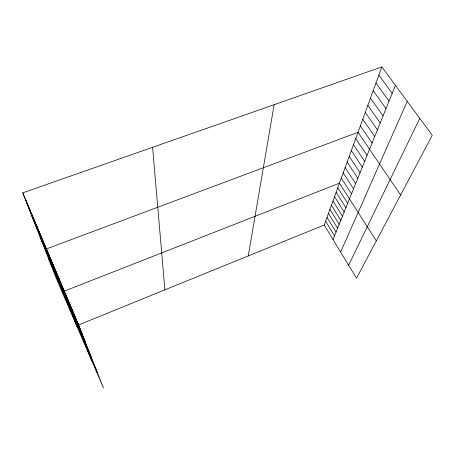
<?xml version="1.0" encoding="UTF-8"?>
<svg xmlns="http://www.w3.org/2000/svg" width="455" height="455" viewBox="0 0 455 455"><rect width="100%" height="100%" fill="white"/><g stroke="black" fill="none" stroke-linecap="round" stroke-linejoin="round"><path stroke-width="0.68" d="M248.254 255.92L274.155 104.678M324.227 225.015L381.847 66.913L432.25 135.317L356.532 278.215L324.227 225.015L78.578 324.955L22.75 192.84L381.847 66.913M333.032 239.518L395.418 85.33M340.641 252.047L407.242 101.38M348.632 265.202L419.76 118.368M378.873 75.086L392.182 93.338M375.984 83.009L389.042 101.09M373.185 90.687L385.999 108.609M370.467 98.144L383.047 115.9M367.828 105.378L380.187 122.975M365.268 112.402L377.411 129.84M362.783 119.227L374.71 136.511M360.366 125.859L372.093 142.989M400.61 195.024L358.011 132.308L46.444 248.913L77.094 326.798M355.73 138.582L367.066 155.405M353.501 144.684L364.66 161.354M351.34 150.622L362.316 167.15M349.23 156.406L360.036 172.786M347.176 162.043L357.812 178.28M345.174 167.531L355.651 183.627M343.224 172.883L353.541 188.836M341.324 178.098L351.488 193.915M376.308 240.894L339.47 183.189L64.286 291.132L91.847 361.02M337.792 187.796L347.665 203.357M336.148 192.3L345.897 207.736M334.544 196.708L344.162 212.019M332.969 201.019L342.467 216.21M331.433 205.233L340.806 220.305M329.932 209.357L339.185 224.315M328.459 213.395L337.599 228.239M327.02 217.348L336.046 232.078M325.609 221.221L334.522 235.838M48.594 258.719L97.398 372.605M40.023 236.873L91.228 356.976M31.958 216.324L85.358 342.12M78.578 324.955L103.518 388.087L57.176 280.604L22.75 192.84M77.293 321.924L84.135 339.248M75.979 318.818L82.89 336.308M73.266 312.386L81.61 333.299M71.856 309.059L78.965 327.06M70.417 305.646L77.589 323.823M68.938 302.154L76.184 320.513M67.425 298.571L74.739 317.112M65.873 294.897L73.261 313.632M62.523 286.963L70.064 306.096M60.708 282.68L68.335 302.023M58.849 278.267L66.561 297.837M56.932 273.728L64.729 293.521M54.958 269.059L62.841 289.079M52.922 264.247L60.902 284.5M50.829 259.293L58.894 279.779M48.668 254.18L56.829 274.917M44.146 243.476L52.501 264.713M41.775 237.863L50.226 259.356M39.323 232.067L47.877 253.827M36.792 226.072L45.449 248.106M34.176 219.879L42.941 242.191M31.469 213.469L40.341 236.065M28.665 206.837L37.646 229.718M25.759 199.967L34.853 223.143M152.584 147.312L164.903 289.835"/></g></svg>
